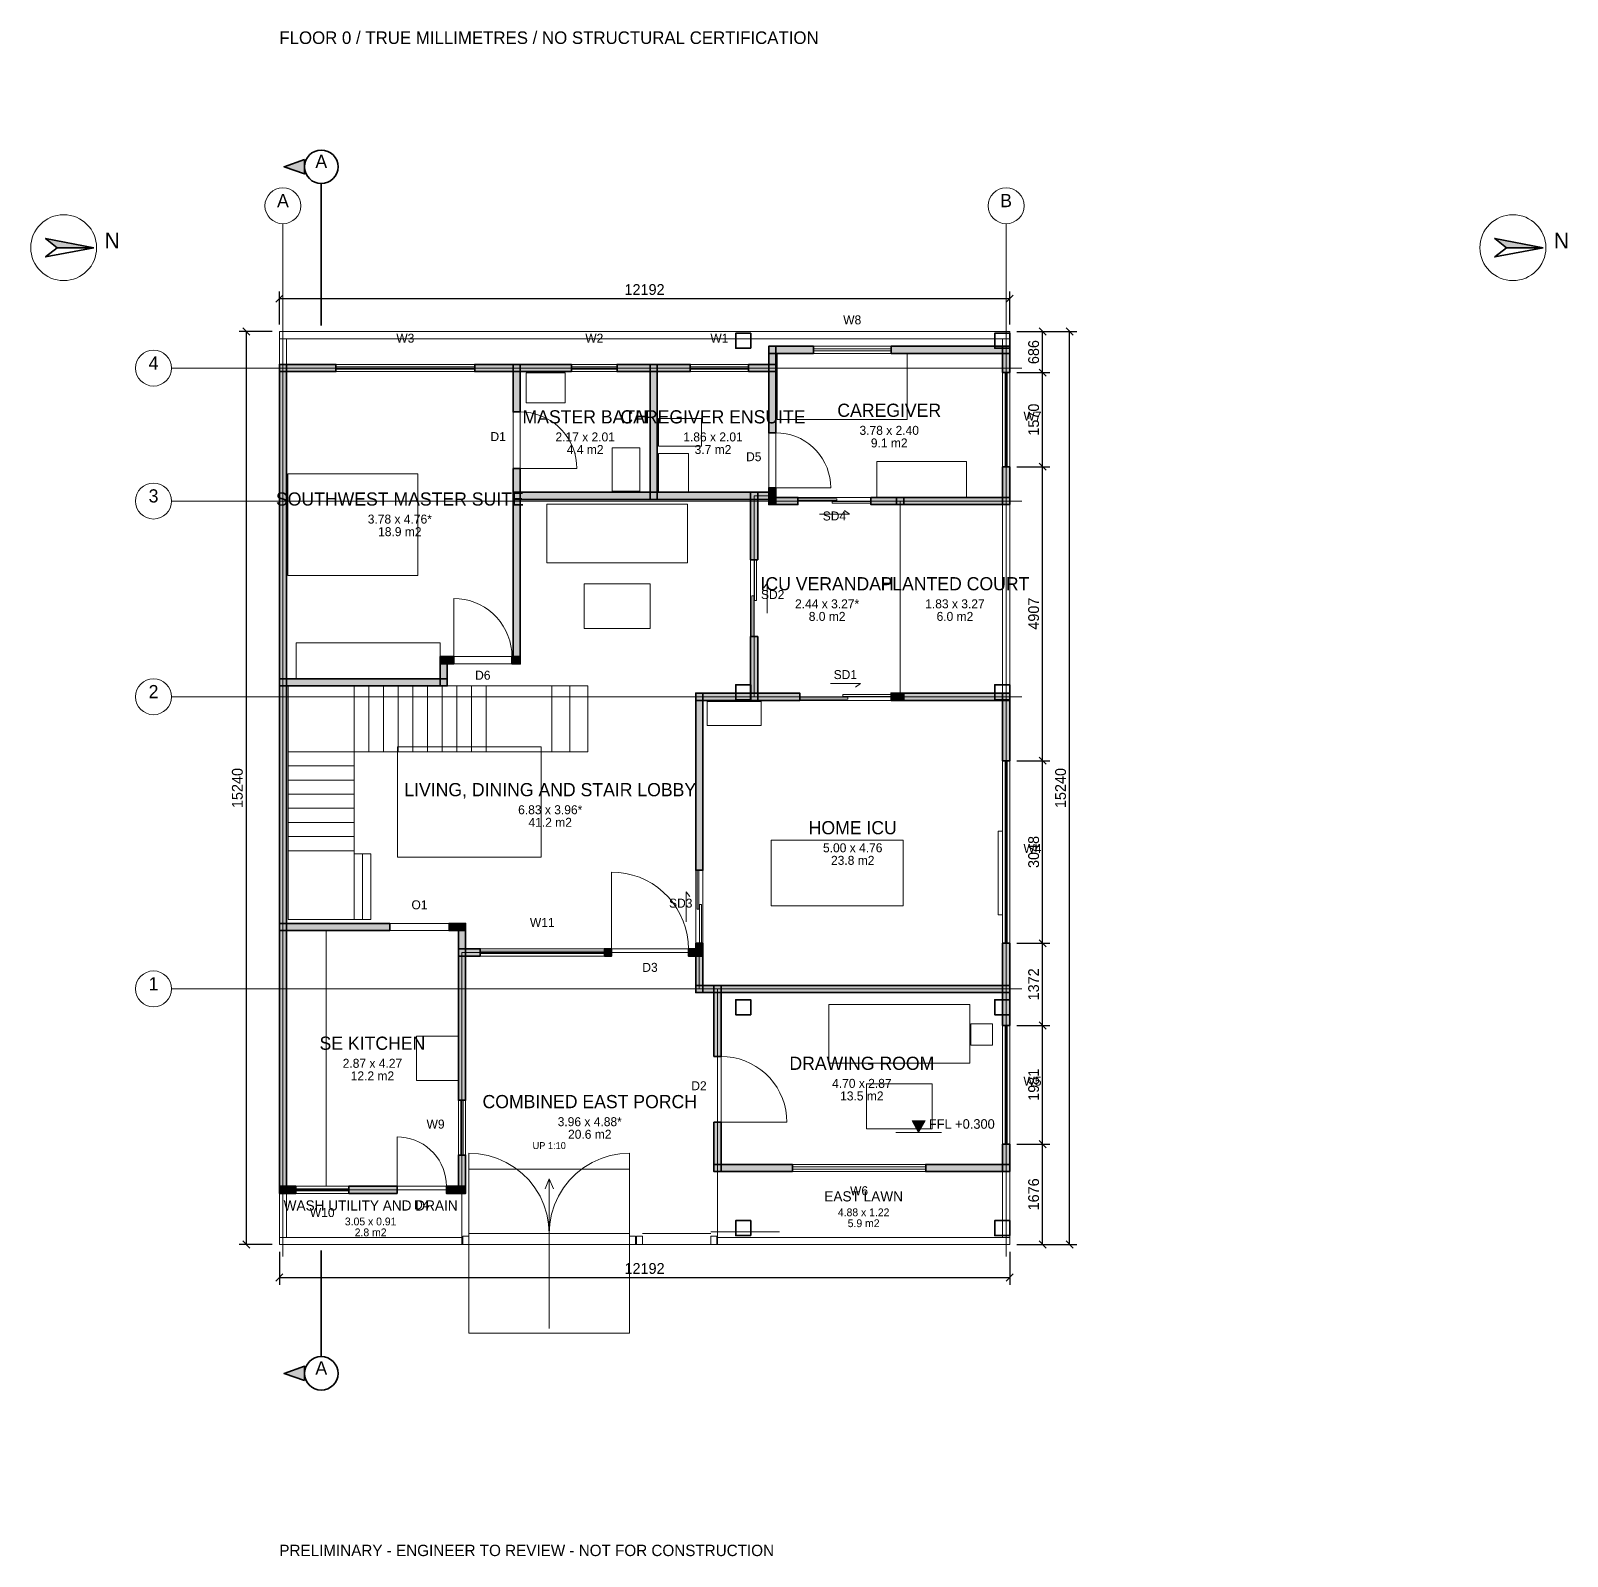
# Model space of a CAD drawing. Header units: millimetres. Extents: x -4150 to 61246, y -5203 to 20261.
# Drawn here: x -4150 to 21499, y -5203 to 20261 of the extents above; entities that cross this region are included whole.
import ezdxf
from ezdxf.enums import TextEntityAlignment as Align

# ---------------------------------------------------------------- set-up
doc = ezdxf.new("R2010")
doc.units = ezdxf.units.MM
for name, color, linetype, lineweight in [('A-ANNO', 7, 'Continuous', 18), ('A-DIMS', 7, 'Continuous', 13), ('A-DOOR', 3, 'Continuous', 18), ('A-FLOR', 8, 'Continuous', 13), ('A-FURN', 8, 'Continuous', 13), ('A-GATE', 30, 'Continuous', 18), ('A-GRID', 8, 'Continuous', 13), ('A-LEVL', 7, 'Continuous', 13), ('A-SECT', 1, 'Continuous', 35), ('A-SITE', 8, 'Continuous', 18), ('A-STAIR', 7, 'Continuous', 18), ('A-TAGS', 1, 'Continuous', 13), ('A-WALL', 7, 'Continuous', 35), ('A-WIND', 4, 'Continuous', 18)]:
    doc.layers.add(name, color=color, linetype=linetype, lineweight=lineweight)
doc.dimstyles.new('FF-ARCH', dxfattribs={"dimtxt": 180, "dimasz": 90, "dimexe": 120, "dimexo": 120, "dimgap": 60, "dimtad": 1, "dimdec": 0, "dimtsz": 60, "dimcen": 2.5, "dimazin": 3, "dimtfac": 1, "dimtmove": 0, "dimatfit": 3})

msp = doc.modelspace()

# ---------------------------------------------------------------- hatches: boundary and pattern name
at = {"layer": 'A-LEVL'}
msp.add_hatch(color=7, dxfattribs=at).paths.add_polyline_path([(10562, 2063.2), (10782, 2063.2), (10672, 1873.2)])
at = {"layer": 'A-SECT'}
for points in [[(420, 18110), (80, 17990), (420, 17870)], [(420, -2270), (80, -2150), (420, -2030)]]:
    msp.add_hatch(color=7, dxfattribs=at).paths.add_polyline_path(points)
at = {"layer": 'A-WALL'}
for points in [[(-3094, 16640), (-3902.5, 16794), (-3710, 16640)], [(21098, 16640), (20289.5, 16794), (20482, 16640)], [(8169.6, 14935.2), (8169.6, 14995.2), (8289.6, 14995.2), (8289.6, 14630.4), (8289.6, 14570.4), (8169.6, 14570.4), (8169.6, 14935.2)], [(8229.6, 14875.2), (8169.6, 14875.2), (8169.6, 14995.2), (8915.4, 14995.2), (8915.4, 14875.2), (8229.6, 14875.2)], [(12192, 14995.2), (12192, 14875.2), (10210.8, 14875.2), (10210.8, 14995.2), (12132, 14995.2), (12192, 14995.2)], [(12072, 14995.2), (12192, 14995.2), (12192, 14554.2), (12072, 14554.2), (12072, 14935.2), (12072, 14995.2)], [(0, 14630.4), (0, 14690.4), (120, 14690.4), (120, 9385.9), (120, 9325.9), (0, 9325.9), (0, 14630.4)], [(60, 14570.4), (0, 14570.4), (0, 14690.4), (944.9, 14690.4), (944.9, 14570.4), (60, 14570.4)], [(4022.4, 14690.4), (4022.4, 14570.4), (3261.4, 14570.4), (3261.4, 14690.4), (3962.4, 14690.4), (4022.4, 14690.4)], [(3902.4, 14690.4), (4022.4, 14690.4), (4022.4, 13898.9), (3902.4, 13898.9), (3902.4, 14630.4), (3902.4, 14690.4)], [(3962.4, 14570.4), (3902.4, 14570.4), (3902.4, 14690.4), (4876.8, 14690.4), (4876.8, 14570.4), (3962.4, 14570.4)], [(6308.4, 14690.4), (6308.4, 14570.4), (5638.8, 14570.4), (5638.8, 14690.4), (6248.4, 14690.4), (6308.4, 14690.4)], [(6188.4, 14630.4), (6188.4, 14690.4), (6308.4, 14690.4), (6308.4, 12496.8), (6308.4, 12436.8), (6188.4, 12436.8), (6188.4, 14630.4)], [(6248.4, 14570.4), (6188.4, 14570.4), (6188.4, 14690.4), (6858, 14690.4), (6858, 14570.4), (6248.4, 14570.4)], [(8289.6, 14690.4), (8289.6, 14570.4), (7833.4, 14570.4), (7833.4, 14690.4), (8229.6, 14690.4), (8289.6, 14690.4)], [(8169.6, 14690.4), (8289.6, 14690.4), (8289.6, 13548.4), (8169.6, 13548.4), (8169.6, 14630.4), (8169.6, 14690.4)], [(4022.4, 12496.8), (4022.4, 12436.8), (3902.4, 12436.8), (3902.4, 12954), (4022.4, 12954), (4022.4, 12496.8)], [(12192, 12411.5), (12192, 12351.5), (12072, 12351.5), (12072, 12984.5), (12192, 12984.5), (12192, 12411.5)], [(8289.6, 12496.8), (8289.6, 12436.8), (8169.6, 12436.8), (8169.6, 12634), (8289.6, 12634), (8289.6, 12496.8)], [(3902.4, 12496.8), (3902.4, 12556.8), (4022.4, 12556.8), (4022.4, 9753.6), (4022.4, 9693.6), (3902.4, 9693.6), (3902.4, 12496.8)], [(6248.4, 12556.8), (6308.4, 12556.8), (6308.4, 12436.8), (3962.4, 12436.8), (3902.4, 12436.8), (3902.4, 12556.8), (6248.4, 12556.8)], [(7924.8, 12556.8), (7984.8, 12556.8), (7984.8, 12436.8), (6248.4, 12436.8), (6188.4, 12436.8), (6188.4, 12556.8), (7924.8, 12556.8)], [(7864.8, 12556.8), (7984.8, 12556.8), (7984.8, 11430), (7864.8, 11430), (7864.8, 12496.8), (7864.8, 12556.8)], [(8229.6, 12556.8), (8289.6, 12556.8), (8289.6, 12436.8), (7924.8, 12436.8), (7864.8, 12436.8), (7864.8, 12556.8), (8229.6, 12556.8)], [(8169.6, 12496.8), (8169.6, 12556.8), (8289.6, 12556.8), (8289.6, 12411.5), (8289.6, 12351.5), (8169.6, 12351.5), (8169.6, 12496.8)], [(8229.6, 12351.5), (8169.6, 12351.5), (8169.6, 12471.5), (8656.3, 12471.5), (8656.3, 12351.5), (8229.6, 12351.5)], [(10423.2, 12471.5), (10423.2, 12351.5), (9875.5, 12351.5), (9875.5, 12471.5), (10363.2, 12471.5), (10423.2, 12471.5)], [(12132, 12471.5), (12192, 12471.5), (12192, 12351.5), (10363.2, 12351.5), (10303.2, 12351.5), (10303.2, 12471.5), (12132, 12471.5)], [(7984.8, 9144), (7984.8, 9084), (7864.8, 9084), (7864.8, 10149.8), (7984.8, 10149.8), (7984.8, 9144)], [(2683.2, 9753.6), (2683.2, 9813.6), (2803.2, 9813.6), (2803.2, 9385.9), (2803.2, 9325.9), (2683.2, 9325.9), (2683.2, 9753.6)], [(2743.2, 9693.6), (2683.2, 9693.6), (2683.2, 9813.6), (2910.8, 9813.6), (2910.8, 9693.6), (2743.2, 9693.6)], [(4022.4, 9813.6), (4022.4, 9693.6), (3882.4, 9693.6), (3882.4, 9813.6), (3962.4, 9813.6), (4022.4, 9813.6)], [(0, 9385.9), (0, 9445.9), (120, 9445.9), (120, 5301.6), (120, 5241.6), (0, 5241.6), (0, 9385.9)], [(2743.2, 9445.9), (2803.2, 9445.9), (2803.2, 9325.9), (60, 9325.9), (0, 9325.9), (0, 9445.9), (2743.2, 9445.9)], [(6950.4, 9204), (7070.4, 9204), (7070.4, 6248.4), (6950.4, 6248.4), (6950.4, 9144), (6950.4, 9204)], [(7924.8, 9204), (7984.8, 9204), (7984.8, 9084), (7010.4, 9084), (6950.4, 9084), (6950.4, 9204), (7924.8, 9204)], [(7924.8, 9084), (7864.8, 9084), (7864.8, 9204), (8686.8, 9204), (8686.8, 9084), (7924.8, 9084)], [(10423.2, 9204), (10423.2, 9084), (10210.8, 9084), (10210.8, 9204), (10363.2, 9204), (10423.2, 9204)], [(12132, 9204), (12192, 9204), (12192, 9084), (10363.2, 9084), (10303.2, 9084), (10303.2, 9204), (12132, 9204)], [(12072, 9204), (12192, 9204), (12192, 8077.2), (12072, 8077.2), (12072, 9144), (12072, 9204)], [(0, 5301.6), (0, 5361.6), (120, 5361.6), (120, 914.4), (120, 854.4), (0, 854.4), (0, 5301.6)], [(60, 5241.6), (0, 5241.6), (0, 5361.6), (1844, 5361.6), (1844, 5241.6), (60, 5241.6)], [(3108, 5361.6), (3108, 5241.6), (2834.6, 5241.6), (2834.6, 5361.6), (3048, 5361.6), (3108, 5361.6)], [(2988, 5301.6), (2988, 5361.6), (3108, 5361.6), (3108, 4876.8), (3108, 4816.8), (2988, 4816.8), (2988, 5301.6)], [(2988, 4936.8), (3108, 4936.8), (3108, 2407.9), (2988, 2407.9), (2988, 4876.8), (2988, 4936.8)], [(2988, 4816.8), (2988, 4936.8), (3352.8, 4936.8), (3352.8, 4816.8), (3048, 4816.8), (2988, 4816.8)], [(5547.4, 4936.8), (5547.4, 4816.8), (5425.4, 4816.8), (5425.4, 4936.8), (5547.4, 4936.8)], [(7070.4, 4816.8), (6827.5, 4816.8), (6827.5, 4936.8), (7010.4, 4936.8), (7070.4, 4936.8), (7070.4, 4816.8)], [(7070.4, 4876.8), (7070.4, 4816.8), (6950.4, 4816.8), (6950.4, 5029.2), (7070.4, 5029.2), (7070.4, 4876.8)], [(6950.4, 4876.8), (6950.4, 4936.8), (7070.4, 4936.8), (7070.4, 4267.2), (7070.4, 4207.2), (6950.4, 4207.2), (6950.4, 4876.8)], [(12192, 4267.2), (12192, 4207.2), (12072, 4207.2), (12072, 5029.2), (12192, 5029.2), (12192, 4267.2)], [(7315.2, 4327.2), (7375.2, 4327.2), (7375.2, 4207.2), (7010.4, 4207.2), (6950.4, 4207.2), (6950.4, 4327.2), (7315.2, 4327.2)], [(7255.2, 4327.2), (7375.2, 4327.2), (7375.2, 3139.4), (7255.2, 3139.4), (7255.2, 4267.2), (7255.2, 4327.2)], [(12132, 4327.2), (12192, 4327.2), (12192, 4207.2), (7315.2, 4207.2), (7255.2, 4207.2), (7255.2, 4327.2), (12132, 4327.2)], [(12072, 4327.2), (12192, 4327.2), (12192, 3657.6), (12072, 3657.6), (12072, 4267.2), (12072, 4327.2)], [(7375.2, 1279.2), (7375.2, 1219.2), (7255.2, 1219.2), (7255.2, 2042.2), (7375.2, 2042.2), (7375.2, 1279.2)], [(12192, 1279.2), (12192, 1219.2), (12072, 1219.2), (12072, 1676.4), (12192, 1676.4), (12192, 1279.2)], [(3108, 914.4), (3108, 854.4), (2988, 854.4), (2988, 1493.5), (3108, 1493.5), (3108, 914.4)], [(7315.2, 1219.2), (7255.2, 1219.2), (7255.2, 1339.2), (8564.9, 1339.2), (8564.9, 1219.2), (7315.2, 1219.2)], [(12192, 1339.2), (12192, 1219.2), (10789.9, 1219.2), (10789.9, 1339.2), (12132, 1339.2), (12192, 1339.2)], [(0, 854.4), (0, 974.4), (274.3, 974.4), (274.3, 854.4), (60, 854.4), (0, 854.4)], [(1966, 974.4), (1966, 854.4), (1158.2, 854.4), (1158.2, 974.4), (1966, 974.4)], [(3108, 854.4), (2788.9, 854.4), (2788.9, 974.4), (3048, 974.4), (3108, 974.4), (3108, 854.4)]]:
    msp.add_hatch(color=7, dxfattribs=at).paths.add_polyline_path(points)

# ---------------------------------------------------------------- linework, layer by layer
at = {"layer": 'A-ANNO'}
for centre in [(-3600, 16640), (20592, 16640)]:
    msp.add_circle(centre, 550, dxfattribs=at)
at = {"layer": 'A-DOOR'}
for p, q in [((4022.4, 12954), (4967.3, 12954)), ((8289.6, 12634), (9204, 12634)), ((9015.9, 12191.5), (9515.9, 12191.5)), ((9515.9, 12191.5), (9435.9, 12251.5)), ((8144.8, 11039.9), (8084.8, 10959.9)), ((8144.8, 10539.9), (8144.8, 11039.9)), ((2910.8, 9813.6), (2910.8, 10785.2)), ((9198.8, 9364), (9698.8, 9364)), ((9698.8, 9364), (9618.8, 9304)), ((5547.4, 4936.8), (5547.4, 6217)), ((6790.4, 5388.8), (6790.4, 5888.8)), ((6790.4, 5888.8), (6850.4, 5808.8)), ((1844, 5361.6), (2834.6, 5361.6)), ((1844, 5241.6), (2834.6, 5241.6)), ((1966, 974.4), (1966, 1797.4)), ((7375.2, 2042.2), (8472.5, 2042.2))]:
    msp.add_line(p, q, dxfattribs=at)
for points in [[(4022.4, 13898.9), (4109.6, 13894.8), (4196, 13882.8), (4281, 13862.8), (4363.7, 13835.1), (4443.6, 13799.8), (4519.8, 13757.4), (4591.8, 13708), (4659, 13652.3), (4720.7, 13590.6), (4776.4, 13523.4), (4825.8, 13451.4), (4868.2, 13375.2), (4903.5, 13295.3), (4931.2, 13212.6), (4951.2, 13127.6), (4963.2, 13041.2), (4967.3, 12954)], [(8289.6, 13548.4), (8374, 13544.5), (8457.6, 13532.8), (8539.8, 13513.5), (8619.9, 13486.6), (8697.2, 13452.5), (8771, 13411.4), (8840.6, 13363.7), (8905.6, 13309.7), (8965.3, 13250), (9019.3, 13185), (9067, 13115.3), (9108.1, 13041.5), (9142.3, 12964.3), (9169.1, 12884.2), (9188.4, 12802), (9200.1, 12718.3), (9204, 12634)], [(3882.4, 9813.6), (3878.3, 9903.2), (3865.9, 9992.1), (3845.3, 10079.5), (3816.8, 10164.6), (3780.5, 10246.7), (3736.9, 10325.1), (3686.2, 10399.1), (3628.8, 10468.1), (3565.4, 10531.6), (3496.3, 10588.9), (3422.3, 10639.6), (3343.9, 10683.3), (3261.8, 10719.6), (3176.7, 10748.1), (3089.4, 10768.6), (3000.5, 10781), (2910.8, 10785.2)], [(6827.5, 4936.8), (6822.1, 5054.9), (6805.7, 5172), (6778.7, 5287.1), (6741.1, 5399.2), (6693.3, 5507.4), (6635.8, 5610.7), (6568.9, 5708.3), (6493.4, 5799.2), (6409.8, 5882.8), (6318.8, 5958.4), (6221.3, 6025.2), (6118, 6082.8), (6009.8, 6130.5), (5897.7, 6168.1), (5782.6, 6195.2), (5665.5, 6211.5), (5547.4, 6217)], [(7375.2, 3139.4), (7476.4, 3134.8), (7576.8, 3120.8), (7675.5, 3097.6), (7771.6, 3065.3), (7864.3, 3024.4), (7952.8, 2975.1), (8036.5, 2917.8), (8114.4, 2853.1), (8186.1, 2781.4), (8250.8, 2703.4), (8308.1, 2619.8), (8357.4, 2531.3), (8398.4, 2438.5), (8430.6, 2342.4), (8453.8, 2243.8), (8467.8, 2143.4), (8472.5, 2042.2)], [(2788.9, 974.4), (2785.4, 1050.3), (2774.9, 1125.6), (2757.5, 1199.6), (2733.3, 1271.7), (2702.6, 1341.2), (2665.7, 1407.6), (2622.7, 1470.3), (2574.1, 1528.8), (2520.4, 1582.6), (2461.9, 1631.1), (2399.2, 1674.1), (2332.8, 1711.1), (2263.2, 1741.8), (2191.2, 1765.9), (2117.2, 1783.3), (2041.9, 1793.8), (1966, 1797.4)]]:
    msp.add_lwpolyline(points, dxfattribs=at)
for points in [[(8656.3, 12417.5), (9305.9, 12417.5), (9305.9, 12449.5), (8656.3, 12449.5)], [(9225.9, 12373.5), (9875.5, 12373.5), (9875.5, 12405.5), (9225.9, 12405.5)], [(7962.8, 10749.9), (7962.8, 11430), (7930.8, 11430), (7930.8, 10749.9)], [(7918.8, 10149.8), (7918.8, 10829.9), (7886.8, 10829.9), (7886.8, 10149.8)], [(8686.8, 9138), (9488.8, 9138), (9488.8, 9106), (8686.8, 9106)], [(9408.8, 9182), (10210.8, 9182), (10210.8, 9150), (9408.8, 9150)], [(6972.4, 5598.8), (6972.4, 6248.4), (7004.4, 6248.4), (7004.4, 5598.8)], [(7016.4, 5029.2), (7016.4, 5678.8), (7048.4, 5678.8), (7048.4, 5029.2)]]:
    msp.add_lwpolyline(points, close=True, dxfattribs=at)
at = {"layer": 'A-FLOR'}
for points in [[(0, 9385.9), (0, 9445.9), (0, 14570.4), (0, 14630.4), (0, 14690.4), (120, 14690.4), (3902.4, 14690.4), (3962.4, 14690.4), (4022.4, 14690.4), (6188.4, 14690.4), (6248.4, 14690.4), (6308.4, 14690.4), (8169.6, 14690.4), (8169.6, 14875.2), (8169.6, 14935.2), (8169.6, 14995.2), (8289.6, 14995.2), (12072, 14995.2), (12132, 14995.2), (12192, 14995.2), (12192, 14875.2), (12192, 12471.5), (12192, 12411.5), (12192, 12351.5), (12072, 12351.5), (12072, 9204), (12192, 9204), (12192, 9144), (12192, 9084), (12192, 4327.2), (12192, 4267.2), (12192, 4207.2), (12192, 1339.2), (12192, 1279.2), (12192, 1219.2), (12072, 1219.2), (12072, 120), (7305.5, 120), (7305.5, 140), (7205.5, 140), (7205.5, 0), (6062.5, 0), (6062.5, 140), (5962.5, 140), (5962.5, 120), (5946.1, 120), (5946.1, 140), (5846.1, 140), (5846.1, 1260), (3163.8, 1260), (3163.8, 140), (3063.8, 140), (3063.8, 120), (120, 120), (120, 854.4), (0, 854.4), (0, 914.4), (0, 974.4), (0, 5241.6), (0, 5301.6), (0, 5361.6), (0, 9325.9), (0, 9385.9)], [(8289.6, 12471.5), (8289.6, 14875.2), (12072, 14875.2), (12072, 12471.5)], [(3902.4, 14570.4), (3902.4, 9813.6), (2683.2, 9813.6), (2683.2, 9445.9), (120, 9445.9), (120, 14570.4)], [(4022.4, 12556.8), (4022.4, 14570.4), (6188.4, 14570.4), (6188.4, 12556.8)], [(8169.6, 12556.8), (6308.4, 12556.8), (6308.4, 14570.4), (8169.6, 14570.4)], [(2803.2, 9325.9), (2803.2, 9693.6), (4022.4, 9693.6), (4022.4, 12436.8), (7864.8, 12436.8), (7864.8, 9204), (6950.4, 9204), (6950.4, 4936.8), (3108, 4936.8), (3108, 5361.6), (120, 5361.6), (120, 9325.9)], [(7924.8, 12496.8), (7924.8, 9144), (10363.2, 9144), (10363.2, 12411.5), (8229.6, 12411.5), (8229.6, 12496.8)], [(10363.2, 9144), (12192, 9144), (12192, 12411.5), (10363.2, 12411.5)], [(7070.4, 4327.2), (7070.4, 9084), (12072, 9084), (12072, 4327.2)], [(120, 974.4), (120, 5241.6), (2988, 5241.6), (2988, 974.4)], [(3048, 4876.8), (3048, 0), (7315.2, 0), (7315.2, 4267.2), (7010.4, 4267.2), (7010.4, 4876.8)], [(7375.2, 4207.2), (12072, 4207.2), (12072, 1339.2), (7375.2, 1339.2)], [(12192, 0), (7315.2, 0), (7315.2, 1219.2), (12192, 1219.2)], [(0, 914.4), (0, 0), (2133.6, 0), (3048, 0), (3048, 914.4), (2133.6, 914.4)]]:
    msp.add_lwpolyline(points, close=True, dxfattribs=at)
at = {"layer": 'A-FURN'}
for points in [[(10479.6, 13771.5), (10479.6, 14871.5), (8309.6, 14871.5), (8309.6, 13771.5)], [(4772.4, 14050.4), (4772.4, 14550.4), (4122.4, 14550.4), (4122.4, 14050.4)], [(7048.4, 13326.8), (7048.4, 13786.8), (6328.4, 13786.8), (6328.4, 13326.8)], [(6018.4, 12576.8), (6018.4, 13296.8), (5558.4, 13296.8), (5558.4, 12576.8)], [(6828.4, 12556.8), (6828.4, 13206.8), (6328.4, 13206.8), (6328.4, 12556.8)], [(2310, 11165.9), (2310, 12865.9), (140, 12865.9), (140, 11165.9)], [(11472, 12471.5), (11472, 13071.5), (9972, 13071.5), (9972, 12471.5)], [(6813.8, 11376.7), (6813.8, 12356.7), (4463.8, 12356.7), (4463.8, 11376.7)], [(6188.8, 10281.7), (6188.8, 11031.7), (5088.8, 11031.7), (5088.8, 10281.7)], [(2683.2, 9445.9), (2683.2, 10045.9), (283.2, 10045.9), (283.2, 9445.9)], [(8040.4, 8664), (8040.4, 9064), (7140.4, 9064), (7140.4, 8664)], [(4370, 6466.8), (4370, 8306.8), (1970, 8306.8), (1970, 6466.8)], [(10411.6, 5652.7), (10411.6, 6752.7), (8211.6, 6752.7), (8211.6, 5652.7)], [(12072, 5502.7), (12072, 6902.7), (12002, 6902.7), (12002, 5502.7)], [(780, 974.4), (780, 5241.6), (125, 5241.6), (125, 974.4)], [(11525.2, 3027.2), (11525.2, 4007.2), (9175.2, 4007.2), (9175.2, 3027.2)], [(11905.2, 3327.2), (11905.2, 3687.2), (11545.2, 3687.2), (11545.2, 3327.2)], [(2988, 2738), (2988, 3478), (2288, 3478), (2288, 2738)], [(10900.2, 1932.2), (10900.2, 2682.2), (9800.2, 2682.2), (9800.2, 1932.2)]]:
    msp.add_lwpolyline(points, close=True, dxfattribs=at)
at = {"layer": 'A-GATE'}
for p, q in [((3163.8, 185), (3163.8, 1526.1)), ((5846.1, 185), (5846.1, 1526.1)), ((3163.8, 185), (5846.1, 185)), ((6062.5, 185), (7205.5, 185)), ((7205.5, 210), (8348.5, 210))]:
    msp.add_line(p, q, dxfattribs=at)
for points in [[(4504.9, 185), (4495.2, 346.7), (4466, 506), (4417.8, 660.6), (4351.3, 808.2), (4267.5, 946.8), (4167.7, 1074.3), (4053.2, 1188.8), (3925.7, 1288.7), (3787.1, 1372.5), (3639.4, 1439), (3484.8, 1487.1), (3325.5, 1516.3), (3163.8, 1526.1)], [(4504.9, 185), (4514.7, 346.7), (4543.9, 506), (4592.1, 660.6), (4658.6, 808.2), (4742.3, 946.8), (4842.2, 1074.3), (4956.7, 1188.8), (5084.2, 1288.7), (5222.8, 1372.5), (5370.5, 1439), (5525.1, 1487.1), (5684.4, 1516.3), (5846.1, 1526.1)]]:
    msp.add_lwpolyline(points, dxfattribs=at)
at = {"layer": 'A-GRID'}
for p, q in [((60, -200), (60, 17040)), ((12132, -200), (12132, 17040)), ((-1800, 14630), (12392, 14630)), ((-1800, 12411), (12392, 12411)), ((-1800, 9144), (12392, 9144)), ((-1800, 4267), (12392, 4267))]:
    msp.add_line(p, q, dxfattribs=at)
for centre in [(60, 17340), (12132, 17340), (-2100, 14630), (-2100, 12411), (-2100, 9144), (-2100, 4267)]:
    msp.add_circle(centre, 300, dxfattribs=at)
at = {"layer": 'A-LEVL'}
msp.add_line((10292, 1873.2), (11052, 1873.2), dxfattribs=at)
msp.add_lwpolyline([(10562, 2063.2), (10782, 2063.2), (10672, 1873.2)], close=True, dxfattribs=at)
at = {"layer": 'A-SECT'}
for p, q in [((700, 17410), (700, 17710)), ((700, 15340), (700, 17410)), ((700, -100), (700, -1570)), ((700, -1570), (700, -1870))]:
    msp.add_line(p, q, dxfattribs=at)
for points in [[(420, 18110), (80, 17990), (420, 17870)], [(420, -2270), (80, -2150), (420, -2030)]]:
    msp.add_lwpolyline(points, close=True, dxfattribs=at)
for centre in [(700, 17990), (700, -2150)]:
    msp.add_circle(centre, 280, dxfattribs=at)
at = {"layer": 'A-SITE'}
msp.add_line((4504.9, -1400), (4504.9, 1100), dxfattribs=at)
for points in [[(12192, 15120), (12192, 15240), (0, 15240), (0, 15120)], [(120, 14690.4), (120, 15120), (0, 15120), (0, 14690.4)], [(12192, 14995.2), (12192, 15120), (12072, 15120), (12072, 14995.2)], [(12192, 9204), (12192, 12351.5), (12072, 12351.5), (12072, 9204)], [(3163.8, -1480), (5846.1, -1480), (5846.1, 1260), (3163.8, 1260)], [(12192, 120), (12192, 1219.2), (12072, 1219.2), (12072, 120)], [(120, 120), (120, 854.4), (0, 854.4), (0, 120)], [(3063.8, 0), (3063.8, 120), (0, 120), (0, 0)], [(5962.5, 0), (5962.5, 120), (5946.1, 120), (5946.1, 0)], [(12192, 0), (12192, 120), (7305.5, 120), (7305.5, 0)]]:
    msp.add_lwpolyline(points, close=True, dxfattribs=at)
msp.add_lwpolyline([(4434.9, 930), (4504.9, 1100), (4574.9, 930)], dxfattribs=at)
at = {"layer": 'A-STAIR'}
for points in [[(150, 8224.8), (1250, 8224.8), (1250, 9324.8), (150, 9324.8)], [(1250, 8224.8), (1494.4, 8224.8), (1494.4, 9324.8), (1250, 9324.8)], [(1494.4, 8224.8), (1738.9, 8224.8), (1738.9, 9324.8), (1494.4, 9324.8)], [(1738.9, 8224.8), (1983.3, 8224.8), (1983.3, 9324.8), (1738.9, 9324.8)], [(1983.3, 8224.8), (2227.8, 8224.8), (2227.8, 9324.8), (1983.3, 9324.8)], [(2227.8, 8224.8), (2472.2, 8224.8), (2472.2, 9324.8), (2227.8, 9324.8)], [(2472.2, 8224.8), (2716.7, 8224.8), (2716.7, 9324.8), (2472.2, 9324.8)], [(2716.7, 8224.8), (2961.1, 8224.8), (2961.1, 9324.8), (2716.7, 9324.8)], [(2961.1, 8224.8), (3205.6, 8224.8), (3205.6, 9324.8), (2961.1, 9324.8)], [(3205.6, 8224.8), (3450, 8224.8), (3450, 9324.8), (3205.6, 9324.8)], [(3450, 8224.8), (4550, 8224.8), (4550, 9324.8), (3450, 9324.8)], [(4550, 8224.8), (4850, 8224.8), (4850, 9324.8), (4550, 9324.8)], [(4850, 8224.8), (5150, 8224.8), (5150, 9324.8), (4850, 9324.8)], [(150, 7989.1), (1250, 7989.1), (1250, 8224.8), (150, 8224.8)], [(150, 7753.4), (1250, 7753.4), (1250, 7989.1), (150, 7989.1)], [(150, 7517.7), (1250, 7517.7), (1250, 7753.4), (150, 7753.4)], [(150, 7281.9), (1250, 7281.9), (1250, 7517.7), (150, 7517.7)], [(150, 7046.2), (1250, 7046.2), (1250, 7281.9), (150, 7281.9)], [(150, 6810.5), (1250, 6810.5), (1250, 7046.2), (150, 7046.2)], [(150, 6574.8), (1250, 6574.8), (1250, 6810.5), (150, 6810.5)], [(150, 5424.8), (1250, 5424.8), (1250, 6574.8), (150, 6574.8)], [(1250, 5424.8), (1387.5, 5424.8), (1387.5, 6524.8), (1250, 6524.8)], [(1387.5, 5424.8), (1525, 5424.8), (1525, 6524.8), (1387.5, 6524.8)]]:
    msp.add_lwpolyline(points, close=True, dxfattribs=at)
at = {"layer": 'A-WALL'}
for points in [[(-3094, 16640), (-3902.5, 16794), (-3710, 16640)], [(21098, 16640), (20289.5, 16794), (20482, 16640)], [(-3094, 16640), (-3902.5, 16486), (-3710, 16640)], [(21098, 16640), (20289.5, 16486), (20482, 16640)], [(7870, 14962.6), (7870, 15212.6), (7620, 15212.6), (7620, 14962.6), (7870, 14962.6)], [(12192, 14962.6), (12192, 15212.6), (11942, 15212.6), (11942, 14962.6), (12192, 14962.6)], [(8169.6, 14935.2), (8169.6, 14995.2), (8289.6, 14995.2), (8289.6, 14630.4), (8289.6, 14570.4), (8169.6, 14570.4), (8169.6, 14935.2)], [(8229.6, 14875.2), (8169.6, 14875.2), (8169.6, 14995.2), (8915.4, 14995.2), (8915.4, 14875.2), (8229.6, 14875.2)], [(12192, 14995.2), (12192, 14875.2), (10210.8, 14875.2), (10210.8, 14995.2), (12132, 14995.2), (12192, 14995.2)], [(12072, 14995.2), (12192, 14995.2), (12192, 14554.2), (12072, 14554.2), (12072, 14935.2), (12072, 14995.2)], [(0, 14630.4), (0, 14690.4), (120, 14690.4), (120, 9385.9), (120, 9325.9), (0, 9325.9), (0, 14630.4)], [(60, 14570.4), (0, 14570.4), (0, 14690.4), (944.9, 14690.4), (944.9, 14570.4), (60, 14570.4)], [(4022.4, 14690.4), (4022.4, 14570.4), (3261.4, 14570.4), (3261.4, 14690.4), (3962.4, 14690.4), (4022.4, 14690.4)], [(3902.4, 14690.4), (4022.4, 14690.4), (4022.4, 13898.9), (3902.4, 13898.9), (3902.4, 14630.4), (3902.4, 14690.4)], [(3962.4, 14570.4), (3902.4, 14570.4), (3902.4, 14690.4), (4876.8, 14690.4), (4876.8, 14570.4), (3962.4, 14570.4)], [(6308.4, 14690.4), (6308.4, 14570.4), (5638.8, 14570.4), (5638.8, 14690.4), (6248.4, 14690.4), (6308.4, 14690.4)], [(6188.4, 14630.4), (6188.4, 14690.4), (6308.4, 14690.4), (6308.4, 12496.8), (6308.4, 12436.8), (6188.4, 12436.8), (6188.4, 14630.4)], [(6248.4, 14570.4), (6188.4, 14570.4), (6188.4, 14690.4), (6858, 14690.4), (6858, 14570.4), (6248.4, 14570.4)], [(8289.6, 14690.4), (8289.6, 14570.4), (7833.4, 14570.4), (7833.4, 14690.4), (8229.6, 14690.4), (8289.6, 14690.4)], [(8169.6, 14690.4), (8289.6, 14690.4), (8289.6, 13548.4), (8169.6, 13548.4), (8169.6, 14630.4), (8169.6, 14690.4)], [(4022.4, 12496.8), (4022.4, 12436.8), (3902.4, 12436.8), (3902.4, 12954), (4022.4, 12954), (4022.4, 12496.8)], [(12192, 12411.5), (12192, 12351.5), (12072, 12351.5), (12072, 12984.5), (12192, 12984.5), (12192, 12411.5)], [(8289.6, 12496.8), (8289.6, 12436.8), (8169.6, 12436.8), (8169.6, 12634), (8289.6, 12634), (8289.6, 12496.8)], [(3902.4, 12496.8), (3902.4, 12556.8), (4022.4, 12556.8), (4022.4, 9753.6), (4022.4, 9693.6), (3902.4, 9693.6), (3902.4, 12496.8)], [(6248.4, 12556.8), (6308.4, 12556.8), (6308.4, 12436.8), (3962.4, 12436.8), (3902.4, 12436.8), (3902.4, 12556.8), (6248.4, 12556.8)], [(7924.8, 12556.8), (7984.8, 12556.8), (7984.8, 12436.8), (6248.4, 12436.8), (6188.4, 12436.8), (6188.4, 12556.8), (7924.8, 12556.8)], [(7864.8, 12556.8), (7984.8, 12556.8), (7984.8, 11430), (7864.8, 11430), (7864.8, 12496.8), (7864.8, 12556.8)], [(8229.6, 12556.8), (8289.6, 12556.8), (8289.6, 12436.8), (7924.8, 12436.8), (7864.8, 12436.8), (7864.8, 12556.8), (8229.6, 12556.8)], [(8169.6, 12496.8), (8169.6, 12556.8), (8289.6, 12556.8), (8289.6, 12411.5), (8289.6, 12351.5), (8169.6, 12351.5), (8169.6, 12496.8)], [(8229.6, 12351.5), (8169.6, 12351.5), (8169.6, 12471.5), (8656.3, 12471.5), (8656.3, 12351.5), (8229.6, 12351.5)], [(10423.2, 12471.5), (10423.2, 12351.5), (9875.5, 12351.5), (9875.5, 12471.5), (10363.2, 12471.5), (10423.2, 12471.5)], [(12132, 12471.5), (12192, 12471.5), (12192, 12351.5), (10363.2, 12351.5), (10303.2, 12351.5), (10303.2, 12471.5), (12132, 12471.5)], [(7984.8, 9144), (7984.8, 9084), (7864.8, 9084), (7864.8, 10149.8), (7984.8, 10149.8), (7984.8, 9144)], [(2683.2, 9753.6), (2683.2, 9813.6), (2803.2, 9813.6), (2803.2, 9385.9), (2803.2, 9325.9), (2683.2, 9325.9), (2683.2, 9753.6)], [(2743.2, 9693.6), (2683.2, 9693.6), (2683.2, 9813.6), (2910.8, 9813.6), (2910.8, 9693.6), (2743.2, 9693.6)], [(4022.4, 9813.6), (4022.4, 9693.6), (3882.4, 9693.6), (3882.4, 9813.6), (3962.4, 9813.6), (4022.4, 9813.6)], [(0, 9385.9), (0, 9445.9), (120, 9445.9), (120, 5301.6), (120, 5241.6), (0, 5241.6), (0, 9385.9)], [(2743.2, 9445.9), (2803.2, 9445.9), (2803.2, 9325.9), (60, 9325.9), (0, 9325.9), (0, 9445.9), (2743.2, 9445.9)], [(7870, 9095.2), (7870, 9345.2), (7620, 9345.2), (7620, 9095.2), (7870, 9095.2)], [(12192, 9095.2), (12192, 9345.2), (11942, 9345.2), (11942, 9095.2), (12192, 9095.2)], [(6950.4, 9204), (7070.4, 9204), (7070.4, 6248.4), (6950.4, 6248.4), (6950.4, 9144), (6950.4, 9204)], [(7924.8, 9204), (7984.8, 9204), (7984.8, 9084), (7010.4, 9084), (6950.4, 9084), (6950.4, 9204), (7924.8, 9204)], [(7924.8, 9084), (7864.8, 9084), (7864.8, 9204), (8686.8, 9204), (8686.8, 9084), (7924.8, 9084)], [(10423.2, 9204), (10423.2, 9084), (10210.8, 9084), (10210.8, 9204), (10363.2, 9204), (10423.2, 9204)], [(12132, 9204), (12192, 9204), (12192, 9084), (10363.2, 9084), (10303.2, 9084), (10303.2, 9204), (12132, 9204)], [(12072, 9204), (12192, 9204), (12192, 8077.2), (12072, 8077.2), (12072, 9144), (12072, 9204)], [(0, 5301.6), (0, 5361.6), (120, 5361.6), (120, 914.4), (120, 854.4), (0, 854.4), (0, 5301.6)], [(60, 5241.6), (0, 5241.6), (0, 5361.6), (1844, 5361.6), (1844, 5241.6), (60, 5241.6)], [(3108, 5361.6), (3108, 5241.6), (2834.6, 5241.6), (2834.6, 5361.6), (3048, 5361.6), (3108, 5361.6)], [(2988, 5301.6), (2988, 5361.6), (3108, 5361.6), (3108, 4876.8), (3108, 4816.8), (2988, 4816.8), (2988, 5301.6)], [(2988, 4936.8), (3108, 4936.8), (3108, 2407.9), (2988, 2407.9), (2988, 4876.8), (2988, 4936.8)], [(2988, 4816.8), (2988, 4936.8), (3352.8, 4936.8), (3352.8, 4816.8), (3048, 4816.8), (2988, 4816.8)], [(5547.4, 4936.8), (5547.4, 4816.8), (5425.4, 4816.8), (5425.4, 4936.8), (5547.4, 4936.8)], [(7070.4, 4816.8), (6827.5, 4816.8), (6827.5, 4936.8), (7010.4, 4936.8), (7070.4, 4936.8), (7070.4, 4816.8)], [(7070.4, 4876.8), (7070.4, 4816.8), (6950.4, 4816.8), (6950.4, 5029.2), (7070.4, 5029.2), (7070.4, 4876.8)], [(6950.4, 4876.8), (6950.4, 4936.8), (7070.4, 4936.8), (7070.4, 4267.2), (7070.4, 4207.2), (6950.4, 4207.2), (6950.4, 4876.8)], [(12192, 4267.2), (12192, 4207.2), (12072, 4207.2), (12072, 5029.2), (12192, 5029.2), (12192, 4267.2)], [(7315.2, 4327.2), (7375.2, 4327.2), (7375.2, 4207.2), (7010.4, 4207.2), (6950.4, 4207.2), (6950.4, 4327.2), (7315.2, 4327.2)], [(7255.2, 4327.2), (7375.2, 4327.2), (7375.2, 3139.4), (7255.2, 3139.4), (7255.2, 4267.2), (7255.2, 4327.2)], [(12132, 4327.2), (12192, 4327.2), (12192, 4207.2), (7315.2, 4207.2), (7255.2, 4207.2), (7255.2, 4327.2), (12132, 4327.2)], [(12072, 4327.2), (12192, 4327.2), (12192, 3657.6), (12072, 3657.6), (12072, 4267.2), (12072, 4327.2)], [(7870, 3837.4), (7870, 4087.4), (7620, 4087.4), (7620, 3837.4), (7870, 3837.4)], [(12192, 3837.4), (12192, 4087.4), (11942, 4087.4), (11942, 3837.4), (12192, 3837.4)], [(7375.2, 1279.2), (7375.2, 1219.2), (7255.2, 1219.2), (7255.2, 2042.2), (7375.2, 2042.2), (7375.2, 1279.2)], [(12192, 1279.2), (12192, 1219.2), (12072, 1219.2), (12072, 1676.4), (12192, 1676.4), (12192, 1279.2)], [(3108, 914.4), (3108, 854.4), (2988, 854.4), (2988, 1493.5), (3108, 1493.5), (3108, 914.4)], [(7315.2, 1219.2), (7255.2, 1219.2), (7255.2, 1339.2), (8564.9, 1339.2), (8564.9, 1219.2), (7315.2, 1219.2)], [(12192, 1339.2), (12192, 1219.2), (10789.9, 1219.2), (10789.9, 1339.2), (12132, 1339.2), (12192, 1339.2)], [(0, 854.4), (0, 974.4), (274.3, 974.4), (274.3, 854.4), (60, 854.4), (0, 854.4)], [(1966, 974.4), (1966, 854.4), (1158.2, 854.4), (1158.2, 974.4), (1966, 974.4)], [(3108, 854.4), (2788.9, 854.4), (2788.9, 974.4), (3048, 974.4), (3108, 974.4), (3108, 854.4)], [(7870, 149.3), (7870, 399.3), (7620, 399.3), (7620, 149.3), (7870, 149.3)], [(12192, 149.3), (12192, 399.3), (11942, 399.3), (11942, 149.3), (12192, 149.3)]]:
    msp.add_lwpolyline(points, close=True, dxfattribs=at)
at = {"layer": 'A-WIND'}
for p, q in [((8915.4, 14995.2), (10210.8, 14995.2)), ((8915.4, 14995.2), (8915.4, 14875.2)), ((8915.4, 14953.2), (10210.8, 14953.2)), ((8915.4, 14917.2), (10210.8, 14917.2)), ((10210.8, 14995.2), (10210.8, 14875.2)), ((944.9, 14690.4), (3261.4, 14690.4)), ((944.9, 14690.4), (944.9, 14570.4)), ((944.9, 14648.4), (3261.4, 14648.4)), ((3261.4, 14690.4), (3261.4, 14570.4)), ((4876.8, 14690.4), (5638.8, 14690.4)), ((4876.8, 14690.4), (4876.8, 14570.4)), ((4876.8, 14648.4), (5638.8, 14648.4)), ((5638.8, 14690.4), (5638.8, 14570.4)), ((6858, 14690.4), (7833.4, 14690.4)), ((6858, 14690.4), (6858, 14570.4)), ((6858, 14648.4), (7833.4, 14648.4)), ((7833.4, 14690.4), (7833.4, 14570.4)), ((8915.4, 14875.2), (10210.8, 14875.2)), ((944.9, 14612.4), (3261.4, 14612.4)), ((944.9, 14570.4), (3261.4, 14570.4)), ((4876.8, 14612.4), (5638.8, 14612.4)), ((4876.8, 14570.4), (5638.8, 14570.4)), ((6858, 14612.4), (7833.4, 14612.4)), ((6858, 14570.4), (7833.4, 14570.4)), ((12072, 12984.5), (12072, 14554.2)), ((12192, 14554.2), (12072, 14554.2)), ((12114, 12984.5), (12114, 14554.2)), ((12150, 12984.5), (12150, 14554.2)), ((12192, 12984.5), (12192, 14554.2)), ((12192, 12984.5), (12072, 12984.5)), ((12072, 5029.2), (12072, 8077.2)), ((12192, 8077.2), (12072, 8077.2)), ((12114, 5029.2), (12114, 8077.2)), ((12150, 5029.2), (12150, 8077.2)), ((12192, 5029.2), (12192, 8077.2)), ((3352.8, 4936.8), (5425.4, 4936.8)), ((3352.8, 4936.8), (3352.8, 4816.8)), ((3352.8, 4894.8), (5425.4, 4894.8)), ((5425.4, 4936.8), (5425.4, 4816.8)), ((12192, 5029.2), (12072, 5029.2)), ((3352.8, 4858.8), (5425.4, 4858.8)), ((3352.8, 4816.8), (5425.4, 4816.8)), ((12072, 1676.4), (12072, 3657.6)), ((12192, 3657.6), (12072, 3657.6)), ((12114, 1676.4), (12114, 3657.6)), ((12150, 1676.4), (12150, 3657.6)), ((12192, 1676.4), (12192, 3657.6)), ((2988, 1493.5), (2988, 2407.9)), ((2988, 2407.9), (3108, 2407.9)), ((3030, 1493.5), (3030, 2407.9)), ((3066, 1493.5), (3066, 2407.9)), ((3108, 1493.5), (3108, 2407.9)), ((12192, 1676.4), (12072, 1676.4)), ((2988, 1493.5), (3108, 1493.5)), ((8564.9, 1339.2), (10789.9, 1339.2)), ((8564.9, 1219.2), (8564.9, 1339.2)), ((8564.9, 1297.2), (10789.9, 1297.2)), ((10789.9, 1219.2), (10789.9, 1339.2)), ((8564.9, 1261.2), (10789.9, 1261.2)), ((8564.9, 1219.2), (10789.9, 1219.2)), ((274.3, 974.4), (1158.2, 974.4)), ((274.3, 854.4), (274.3, 974.4)), ((274.3, 932.4), (1158.2, 932.4)), ((274.3, 896.4), (1158.2, 896.4)), ((274.3, 854.4), (1158.2, 854.4)), ((1158.2, 854.4), (1158.2, 974.4))]:
    msp.add_line(p, q, dxfattribs=at)

# ---------------------------------------------------------------- texts
at = {"layer": 'A-ANNO'}
for s, height, p in [('FLOOR 0 / TRUE MILLIMETRES / NO STRUCTURAL CERTIFICATION', 210, (0, 20040)), ('PRELIMINARY - ENGINEER TO REVIEW - NOT FOR CONSTRUCTION', 190, (0, -5200))]:
    msp.add_text(s, height=height, dxfattribs=at).set_placement(p)
for s, height, p in [('N', 260, (-2790, 16550)), ('N', 260, (21402, 16550)), ('MASTER BATH', 220, (5105.4, 13640.6)), ('CAREGIVER ENSUITE', 220, (7239, 13640.6)), ('CAREGIVER', 220, (10180.8, 13750.3)), ('3.78 x 2.40', 150, (10180.8, 13470.8)), ('2.17 x 2.01', 150, (5105.4, 13361.1)), ('4.4 m2', 150, (5105.4, 13151.1)), ('1.86 x 2.01', 150, (7239, 13361.1)), ('3.7 m2', 150, (7239, 13151.1)), ('9.1 m2', 150, (10180.8, 13260.8)), ('SOUTHWEST MASTER SUITE', 220, (2011.2, 12269)), ('3.78 x 4.76*', 150, (2011.2, 11989.5)), ('18.9 m2', 150, (2011.2, 11779.5)), ('ICU VERANDAH', 220, (9144, 10854.7)), ('PLANTED COURT', 220, (11277.6, 10854.7)), ('2.44 x 3.27*', 150, (9144, 10575.2)), ('8.0 m2', 150, (9144, 10365.2)), ('1.83 x 3.27', 150, (11277.6, 10575.2)), ('6.0 m2', 150, (11277.6, 10365.2)), ('LIVING, DINING AND STAIR LOBBY', 220, (4521.8, 7417.5)), ('6.83 x 3.96*', 150, (4521.8, 7138)), ('41.2 m2', 150, (4521.8, 6928)), ('HOME ICU', 220, (9571.2, 6782.6)), ('5.00 x 4.76', 150, (9571.2, 6503.1)), ('23.8 m2', 150, (9571.2, 6293.1)), ('SE KITCHEN', 220, (1554, 3185)), ('2.87 x 4.27', 150, (1554, 2905.5)), ('DRAWING ROOM', 220, (9723.6, 2850.2)), ('12.2 m2', 150, (1554, 2695.5)), ('4.70 x 2.87', 150, (9723.6, 2570.7)), ('COMBINED EAST PORCH', 220, (5181.6, 2210.6)), ('13.5 m2', 150, (9723.6, 2360.7)), ('3.96 x 4.88*', 150, (5181.6, 1931.1)), ('20.6 m2', 150, (5181.6, 1721.1)), ('EAST LAWN', 170, (9753.6, 669.1)), ('WASH UTILITY AND DRAIN', 170, (1524, 516.7)), ('4.88 x 1.22', 130, (9753.6, 434.1)), ('3.05 x 0.91', 130, (1524, 281.7)), ('2.8 m2', 130, (1524, 99.7)), ('5.9 m2', 130, (9753.6, 252.1))]:
    msp.add_text(s, height=height, dxfattribs=at).set_placement(p, align=Align.BOTTOM_CENTER)
at = {"layer": 'A-GRID'}
for s, p in [('A', (60, 17250)), ('B', (12132, 17250)), ('4', (-2100, 14540)), ('3', (-2100, 12321)), ('2', (-2100, 9054)), ('1', (-2100, 4177))]:
    msp.add_text(s, height=220, dxfattribs=at).set_placement(p, align=Align.BOTTOM_CENTER)
at = {"layer": 'A-LEVL'}
msp.add_text('FFL +0.300', height=160, dxfattribs=at).set_placement((10842, 1933.2))
at = {"layer": 'A-SECT'}
for p in [(700, 17905), (700, -2235)]:
    msp.add_text('A', height=220, dxfattribs=at).set_placement(p, align=Align.BOTTOM_CENTER)
at = {"layer": 'A-SITE'}
msp.add_text('UP 1:10', height=115, dxfattribs=at).set_placement((4504.9, 1560), align=Align.BOTTOM_CENTER)
at = {"layer": 'A-TAGS'}
for s, p in [('W8', (9563.1, 15315.2)), ('W3', (2103.1, 15010.4)), ('W2', (5257.8, 15010.4)), ('W1', (7345.7, 15010.4)), ('W7', (12572, 13709.3)), ('D1', (3652.4, 13366.4)), ('D5', (7919.6, 13031.2)), ('SD4', (9265.9, 12041.5)), ('SD2', (8234.8, 10729.9)), ('D6', (3396.6, 9383.6)), ('SD1', (9448.8, 9394)), ('W4', (12572, 6493.2)), ('O1', (2339.3, 5551.6)), ('SD3', (6700.4, 5578.8)), ('W11', (4389.1, 5256.8)), ('D3', (6187.4, 4506.8)), ('D2', (7005.2, 2530.8)), ('W5', (12572, 2607)), ('W9', (2608, 1890.7)), ('W6', (9677.4, 779.2)), ('W10', (716.3, 414.4)), ('D4', (2377.4, 544.4))]:
    msp.add_text(s, height=150, dxfattribs=at).set_placement(p, align=Align.BOTTOM_CENTER)

# ---------------------------------------------------------------- dimensions: what is measured, and where the dimension line sits
at = {"layer": 'A-DIMS'}
for base, p1, p2 in [((0, 15790), (0, 15240), (12192, 15240)), ((0, -550), (0, 0), (12192, 0))]:
    msp.add_linear_dim(base=base, p1=p1, p2=p2, dimstyle='FF-ARCH', dxfattribs=at).render()
for base, p1, p2 in [((-550, 0), (0, 0), (0, 15240)), ((12742, 14554.2), (12192, 14554.2), (12192, 15240)), ((13192, 0), (12192, 0), (12192, 15240)), ((12742, 12984.5), (12192, 12984.5), (12192, 14554.2)), ((12742, 8077.2), (12192, 8077.2), (12192, 12984.5)), ((12742, 5029.2), (12192, 5029.2), (12192, 8077.2)), ((12742, 3657.6), (12192, 3657.6), (12192, 5029.2)), ((12742, 1676.4), (12192, 1676.4), (12192, 3657.6)), ((12742, 0), (12192, 0), (12192, 1676.4))]:
    msp.add_linear_dim(base=base, p1=p1, p2=p2, angle=90, dimstyle='FF-ARCH', dxfattribs=at).render()

doc.saveas('drawing.dxf')
